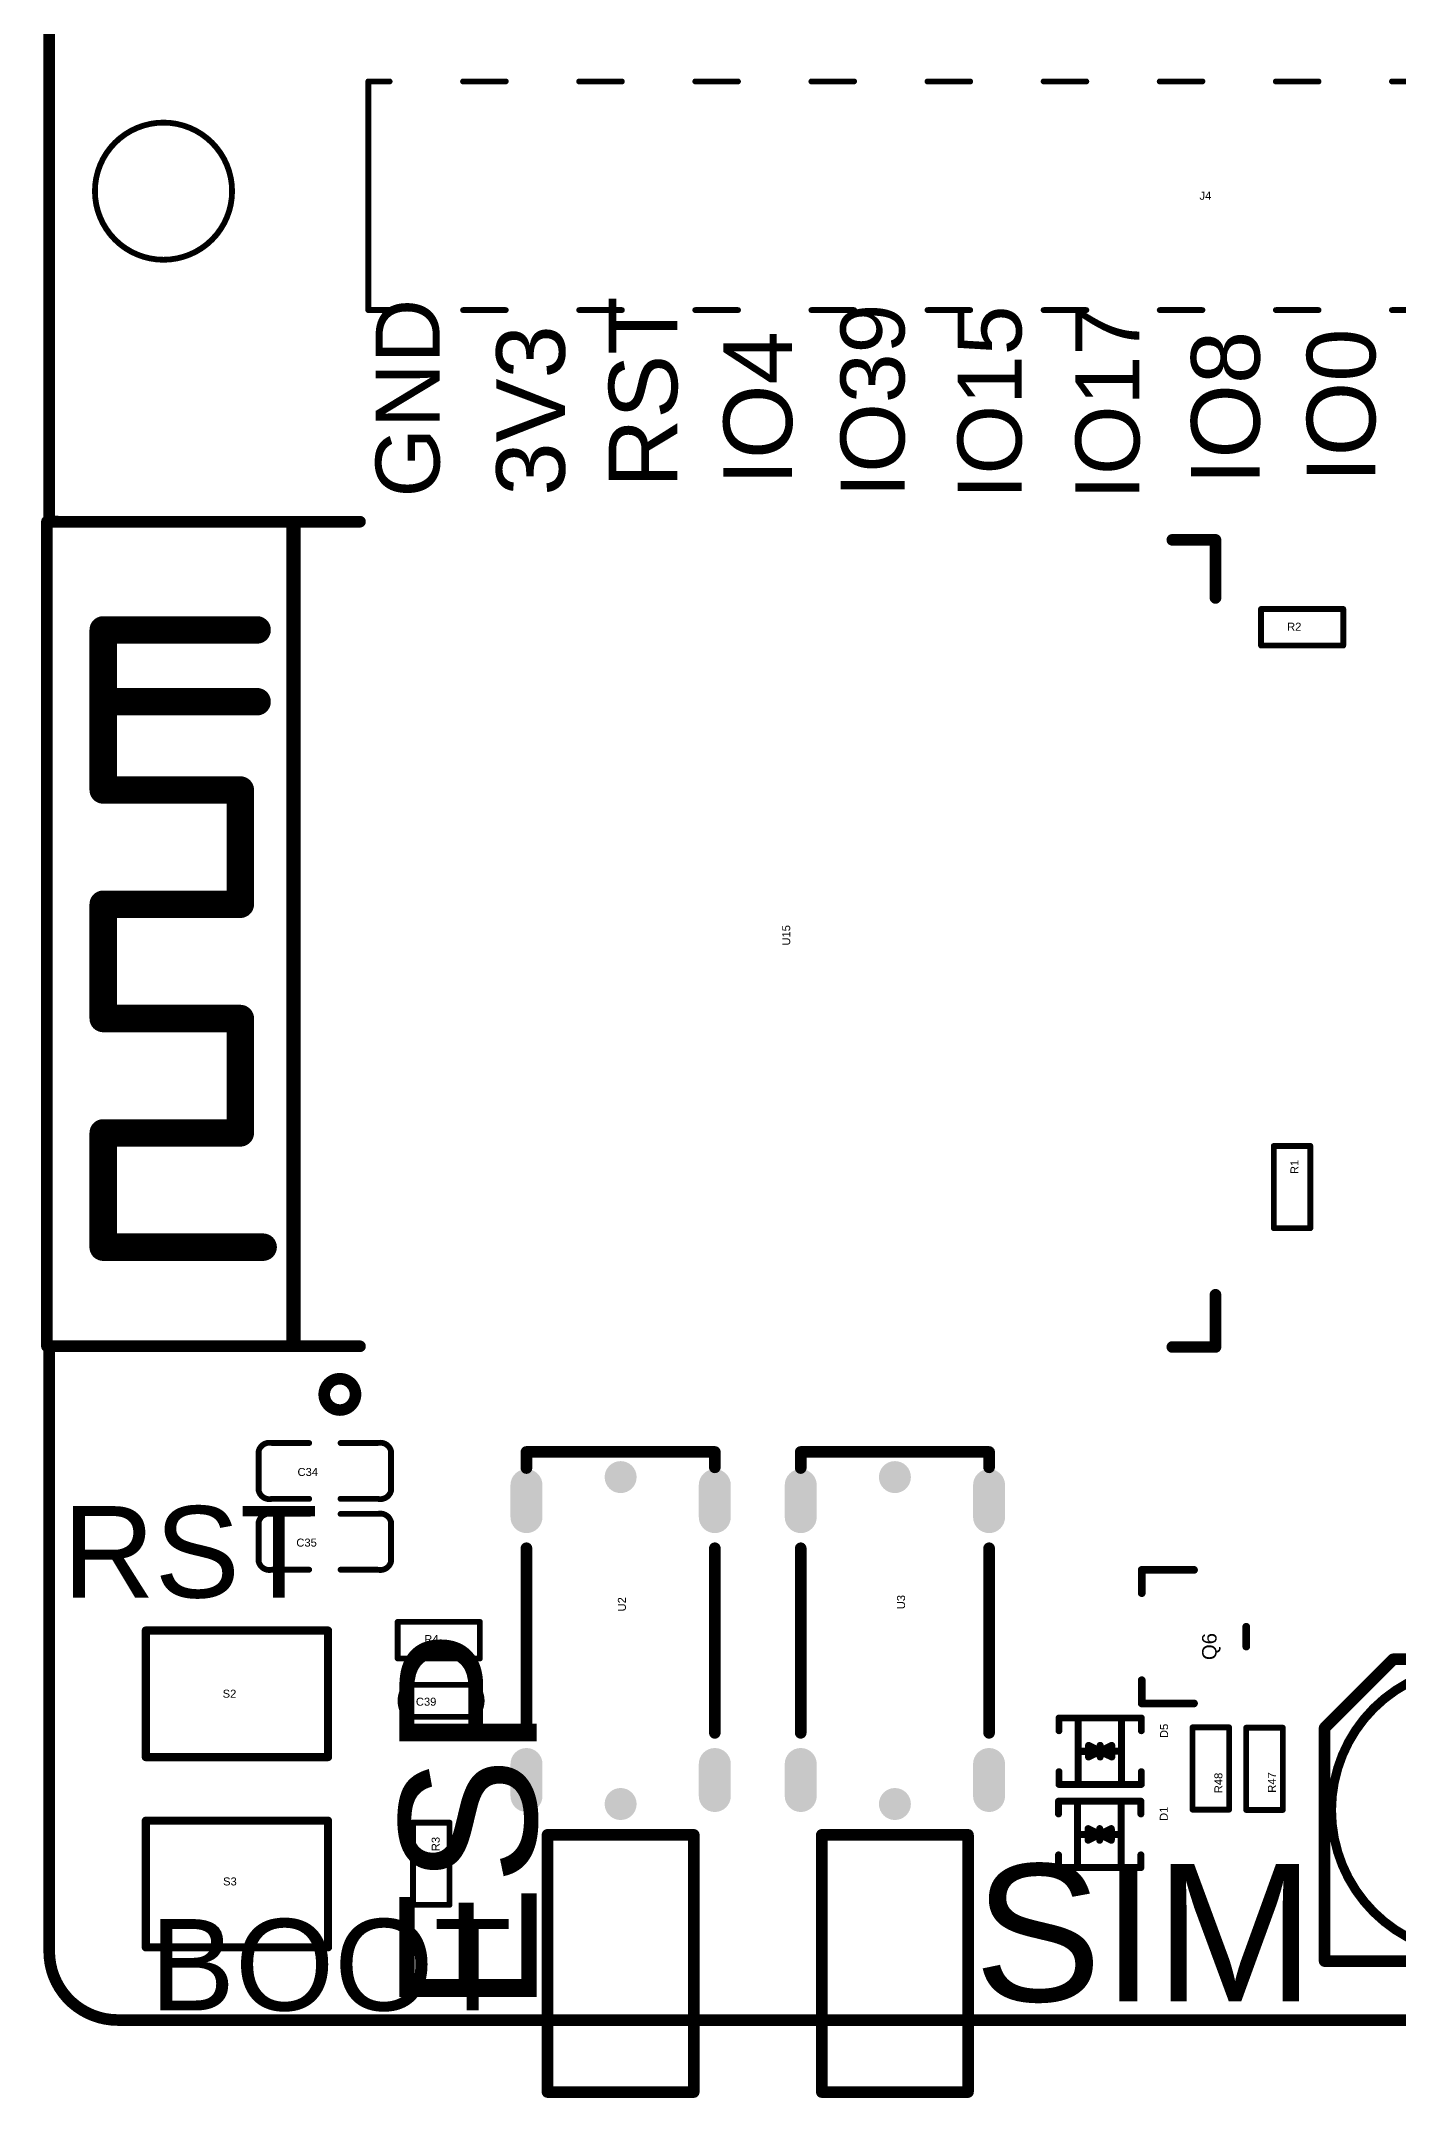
# Model space of a CAD drawing. Header units: millimetres. Extents: x -1.5 to 56.6, y -1.7 to 80.1.
# Drawn here: x -0.18 to 29.52, y -1.7 to 43.28 of the extents above; entities that cross this region are included whole.
import ezdxf

# ---------------------------------------------------------------- set-up
doc = ezdxf.new("R2010")
doc.units = ezdxf.units.MM
for name, color, linetype in [('KeepOutLayer', 6, 'Continuous'), ('MultiLayer', 9, 'Continuous'), ('PadHoleLayer', 156, 'Continuous'), ('TopOverlay', 2, 'Continuous')]:
    doc.layers.add(name, color=color, linetype=linetype)
doc.styles.add('Arial', font='arial.ttf', dxfattribs={"height": 0.2})

# ---------------------------------------------------------------- blocks, each defined once
blk = doc.blocks.new('TYPEC_305_ACP16H458_6')
at = {"layer": 'MultiLayer'}
h = blk.add_hatch(color=9, dxfattribs=at)
edge = h.paths.add_edge_path()
edge.add_arc((-2.06, 2.7), 0.35, 180, 360)
edge.add_line((-1.71, 2.7), (-1.71, 3.4))
edge.add_arc((-2.06, 3.4), 0.35, 0, 180)
edge.add_line((-2.41, 3.4), (-2.41, 2.7))
h = blk.add_hatch(color=9, dxfattribs=at)
edge = h.paths.add_edge_path()
edge.add_arc((2.06, 2.7), 0.35, 180, 360)
edge.add_line((2.41, 2.7), (2.41, 3.4))
edge.add_arc((2.06, 3.4), 0.35, 0, 180)
edge.add_line((1.71, 3.4), (1.71, 2.7))
h = blk.add_hatch(color=9, dxfattribs=at)
edge = h.paths.add_edge_path()
edge.add_arc((-2.06, -3.4), 0.35, 180, 360)
edge.add_line((-1.71, -3.4), (-1.71, -2.7))
edge.add_arc((-2.06, -2.7), 0.35, 0, 180)
edge.add_line((-2.41, -2.7), (-2.41, -3.4))
h = blk.add_hatch(color=9, dxfattribs=at)
edge = h.paths.add_edge_path()
edge.add_arc((2.06, -3.4), 0.35, 180, 360)
edge.add_line((2.41, -3.4), (2.41, -2.7))
edge.add_arc((2.06, -2.7), 0.35, 0, 180)
edge.add_line((1.71, -2.7), (1.71, -3.4))
at = {"layer": 'PadHoleLayer'}
h = blk.add_hatch(color=156, dxfattribs=at)
edge = h.paths.add_edge_path()
edge.add_arc((-2.06, 2.7), 0.25, 180, 360)
edge.add_line((-1.81, 2.7), (-1.81, 3.4))
edge.add_arc((-2.06, 3.4), 0.25, 0, 180)
edge.add_line((-2.31, 3.4), (-2.31, 2.7))
h = blk.add_hatch(color=156, dxfattribs=at)
edge = h.paths.add_edge_path()
edge.add_arc((0, 3.575), 0.35, 0, 360)
h = blk.add_hatch(color=156, dxfattribs=at)
edge = h.paths.add_edge_path()
edge.add_arc((2.06, 2.7), 0.25, 180, 360)
edge.add_line((2.31, 2.7), (2.31, 3.4))
edge.add_arc((2.06, 3.4), 0.25, 0, 180)
edge.add_line((1.81, 3.4), (1.81, 2.7))
h = blk.add_hatch(color=156, dxfattribs=at)
edge = h.paths.add_edge_path()
edge.add_arc((-2.06, -3.4), 0.25, 180, 360)
edge.add_line((-1.81, -3.4), (-1.81, -2.7))
edge.add_arc((-2.06, -2.7), 0.25, 0, 180)
edge.add_line((-2.31, -2.7), (-2.31, -3.4))
h = blk.add_hatch(color=156, dxfattribs=at)
edge = h.paths.add_edge_path()
edge.add_arc((2.06, -3.4), 0.25, 180, 360)
edge.add_line((2.31, -3.4), (2.31, -2.7))
edge.add_arc((2.06, -2.7), 0.25, 0, 180)
edge.add_line((1.81, -2.7), (1.81, -3.4))
h = blk.add_hatch(color=156, dxfattribs=at)
edge = h.paths.add_edge_path()
edge.add_arc((0, -3.575), 0.35, 0, 360)
at = {"layer": 'TopOverlay', "const_width": 0.254}
for points in [[(-2.06, 4.125), (2.06, 4.125)], [(-2.06, 3.773), (-2.06, 4.125)], [(2.06, 3.788), (2.06, 4.125)], [(-2.06, -2.019), (-2.06, 2.019)], [(2.06, -2.019), (2.06, 2.019)], [(-1.6, -9.875), (-1.6, -4.25)], [(-1.59, -4.25), (1.6, -4.25)], [(1.6, -9.875), (1.6, -4.25)], [(-1.6, -9.875), (1.6, -9.875)]]:
    blk.add_lwpolyline(points, dxfattribs=at)
at = {"layer": 'TopOverlay', "const_width": 0.127}
for points in [[(-2.124, 4.125, 1), (-1.997, 4.125, 1)], [(-2.124, 4.125, 1), (-1.997, 4.125, 1)], [(1.997, 4.125, 1), (2.124, 4.125, 1)], [(1.997, 4.125, 1), (2.124, 4.125, 1)], [(-2.124, 3.773, 1), (-1.997, 3.773, 1)], [(1.997, 3.788, 1), (2.124, 3.788, 1)], [(-2.124, 2.019, 1), (-1.997, 2.019, 1)], [(1.997, 2.019, 1), (2.124, 2.019, 1)], [(-2.124, -2.019, 1), (-1.997, -2.019, 1)], [(1.997, -2.019, 1), (2.124, -2.019, 1)], [(-1.663, -4.25, 1), (-1.536, -4.25, 1)], [(-1.653, -4.25, 1), (-1.526, -4.25, 1)], [(1.536, -4.25, 1), (1.663, -4.25, 1)], [(1.536, -4.25, 1), (1.663, -4.25, 1)], [(-1.663, -9.875, 1), (-1.536, -9.875, 1)], [(-1.663, -9.875, 1), (-1.536, -9.875, 1)], [(1.536, -9.875, 1), (1.663, -9.875, 1)], [(1.536, -9.875, 1), (1.663, -9.875, 1)]]:
    blk.add_lwpolyline(points, format="xyb", close=True, dxfattribs=at)
blk = doc.blocks.new('TYPEC_305_ACP16H458_7')
at = {"layer": 'MultiLayer'}
h = blk.add_hatch(color=9, dxfattribs=at)
edge = h.paths.add_edge_path()
edge.add_arc((-2.06, 2.7), 0.35, 180, 360)
edge.add_line((-1.71, 2.7), (-1.71, 3.4))
edge.add_arc((-2.06, 3.4), 0.35, 0, 180)
edge.add_line((-2.41, 3.4), (-2.41, 2.7))
h = blk.add_hatch(color=9, dxfattribs=at)
edge = h.paths.add_edge_path()
edge.add_arc((2.06, 2.7), 0.35, 180, 360)
edge.add_line((2.41, 2.7), (2.41, 3.4))
edge.add_arc((2.06, 3.4), 0.35, 0, 180)
edge.add_line((1.71, 3.4), (1.71, 2.7))
h = blk.add_hatch(color=9, dxfattribs=at)
edge = h.paths.add_edge_path()
edge.add_arc((-2.06, -3.4), 0.35, 180, 360)
edge.add_line((-1.71, -3.4), (-1.71, -2.7))
edge.add_arc((-2.06, -2.7), 0.35, 0, 180)
edge.add_line((-2.41, -2.7), (-2.41, -3.4))
h = blk.add_hatch(color=9, dxfattribs=at)
edge = h.paths.add_edge_path()
edge.add_arc((2.06, -3.4), 0.35, 180, 360)
edge.add_line((2.41, -3.4), (2.41, -2.7))
edge.add_arc((2.06, -2.7), 0.35, 0, 180)
edge.add_line((1.71, -2.7), (1.71, -3.4))
at = {"layer": 'PadHoleLayer'}
h = blk.add_hatch(color=156, dxfattribs=at)
edge = h.paths.add_edge_path()
edge.add_arc((-2.06, 2.7), 0.25, 180, 360)
edge.add_line((-1.81, 2.7), (-1.81, 3.4))
edge.add_arc((-2.06, 3.4), 0.25, 0, 180)
edge.add_line((-2.31, 3.4), (-2.31, 2.7))
h = blk.add_hatch(color=156, dxfattribs=at)
edge = h.paths.add_edge_path()
edge.add_arc((0, 3.575), 0.35, 0, 360)
h = blk.add_hatch(color=156, dxfattribs=at)
edge = h.paths.add_edge_path()
edge.add_arc((2.06, 2.7), 0.25, 180, 360)
edge.add_line((2.31, 2.7), (2.31, 3.4))
edge.add_arc((2.06, 3.4), 0.25, 0, 180)
edge.add_line((1.81, 3.4), (1.81, 2.7))
h = blk.add_hatch(color=156, dxfattribs=at)
edge = h.paths.add_edge_path()
edge.add_arc((-2.06, -3.4), 0.25, 180, 360)
edge.add_line((-1.81, -3.4), (-1.81, -2.7))
edge.add_arc((-2.06, -2.7), 0.25, 0, 180)
edge.add_line((-2.31, -2.7), (-2.31, -3.4))
h = blk.add_hatch(color=156, dxfattribs=at)
edge = h.paths.add_edge_path()
edge.add_arc((2.06, -3.4), 0.25, 180, 360)
edge.add_line((2.31, -3.4), (2.31, -2.7))
edge.add_arc((2.06, -2.7), 0.25, 0, 180)
edge.add_line((1.81, -2.7), (1.81, -3.4))
h = blk.add_hatch(color=156, dxfattribs=at)
edge = h.paths.add_edge_path()
edge.add_arc((0, -3.575), 0.35, 0, 360)
at = {"layer": 'TopOverlay', "const_width": 0.254}
for points in [[(-2.06, 4.125), (2.06, 4.125)], [(-2.06, 3.773), (-2.06, 4.125)], [(2.06, 3.788), (2.06, 4.125)], [(-2.06, -2.019), (-2.06, 2.019)], [(2.06, -2.019), (2.06, 2.019)], [(-1.6, -9.875), (-1.6, -4.25)], [(-1.59, -4.25), (1.6, -4.25)], [(1.6, -9.875), (1.6, -4.25)], [(-1.6, -9.875), (1.6, -9.875)]]:
    blk.add_lwpolyline(points, dxfattribs=at)
at = {"layer": 'TopOverlay', "const_width": 0.127}
for points in [[(-2.124, 4.125, 1), (-1.997, 4.125, 1)], [(-2.124, 4.125, 1), (-1.997, 4.125, 1)], [(1.997, 4.125, 1), (2.124, 4.125, 1)], [(1.997, 4.125, 1), (2.124, 4.125, 1)], [(-2.124, 3.773, 1), (-1.997, 3.773, 1)], [(1.997, 3.788, 1), (2.124, 3.788, 1)], [(-2.124, 2.019, 1), (-1.997, 2.019, 1)], [(1.997, 2.019, 1), (2.124, 2.019, 1)], [(-2.124, -2.019, 1), (-1.997, -2.019, 1)], [(1.997, -2.019, 1), (2.124, -2.019, 1)], [(-1.663, -4.25, 1), (-1.536, -4.25, 1)], [(-1.653, -4.25, 1), (-1.526, -4.25, 1)], [(1.536, -4.25, 1), (1.663, -4.25, 1)], [(1.536, -4.25, 1), (1.663, -4.25, 1)], [(-1.663, -9.875, 1), (-1.536, -9.875, 1)], [(-1.663, -9.875, 1), (-1.536, -9.875, 1)], [(1.536, -9.875, 1), (1.663, -9.875, 1)], [(1.536, -9.875, 1), (1.663, -9.875, 1)]]:
    blk.add_lwpolyline(points, format="xyb", close=True, dxfattribs=at)
blk = doc.blocks.new('WIFIM_SMD_ESP32_S32MB_8')
at = {"layer": 'TopOverlay'}
for points, const_width in [([(-8.763, 16.42), (-8.763, 15.954)], 0.254), ([(-8.763, 16.42), (9.274, 16.42)], 0.254), ([(9.274, 16.42), (9.271, 15.954)], 0.254), ([(-8.763, 15.954), (-8.763, 9.571)], 0.254), ([(9.271, 15.954), (9.271, 9.571)], 0.254), ([(-6.596, 15.19), (-6.596, 11.69)], 0.6), ([(-6.596, 15.19), (-4.097, 15.189)], 0.6), ([(-4.097, 15.189), (-4.097, 12.189)], 0.6), ([(-1.595, 15.189), (-1.595, 12.189)], 0.6), ([(-1.595, 15.189), (0.904, 15.189)], 0.6), ([(0.904, 15.189), (0.904, 12.189)], 0.6), ([(3.403, 15.189), (3.403, 12.189)], 0.6), ([(3.403, 15.189), (6.904, 15.189)], 0.6), ([(5.334, 15.189), (5.334, 11.822)], 0.6), ([(6.904, 15.189), (6.904, 11.822)], 0.6), ([(-4.097, 12.189), (-1.595, 12.189)], 0.6), ([(0.904, 12.189), (3.403, 12.189)], 0.6), ([(-8.763, 11.054), (9.271, 11.054)], 0.254), ([(-8.78, -8.198), (-8.78, -9.143)], 0.254), ([(8.873, -8.198), (8.873, -9.143)], 0.254), ([(-8.78, -9.143), (-7.637, -9.143)], 0.254), ([(7.603, -9.143), (8.873, -9.143)], 0.254)]:
    blk.add_lwpolyline(points, dxfattribs=dict(at, const_width=const_width))
for points, const_width in [([(-8.827, 16.42, 1), (-8.7, 16.42, 1)], 0.127), ([(-8.827, 16.42, 1), (-8.7, 16.42, 1)], 0.127), ([(9.21, 16.42, 1), (9.337, 16.42, 1)], 0.127), ([(9.21, 16.42, 1), (9.337, 16.42, 1)], 0.127), ([(-8.827, 15.954, 1), (-8.7, 15.954, 1)], 0.127), ([(-8.827, 15.954, 1), (-8.7, 15.954, 1)], 0.127), ([(9.207, 15.954, 1), (9.334, 15.954, 1)], 0.127), ([(9.207, 15.954, 1), (9.334, 15.954, 1)], 0.127), ([(-6.746, 15.19, 1), (-6.446, 15.19, 1)], 0.3), ([(-6.746, 15.19, 1), (-6.446, 15.19, 1)], 0.3), ([(-4.247, 15.189, 1), (-3.947, 15.189, 1)], 0.3), ([(-4.247, 15.189, 1), (-3.947, 15.189, 1)], 0.3), ([(-1.745, 15.189, 1), (-1.445, 15.189, 1)], 0.3), ([(-1.745, 15.189, 1), (-1.445, 15.189, 1)], 0.3), ([(0.754, 15.189, 1), (1.054, 15.189, 1)], 0.3), ([(0.754, 15.189, 1), (1.054, 15.189, 1)], 0.3), ([(3.253, 15.189, 1), (3.553, 15.189, 1)], 0.3), ([(3.253, 15.189, 1), (3.553, 15.189, 1)], 0.3), ([(5.184, 15.189, 1), (5.484, 15.189, 1)], 0.3), ([(6.754, 15.189, 1), (7.054, 15.189, 1)], 0.3), ([(6.754, 15.189, 1), (7.054, 15.189, 1)], 0.3), ([(-4.247, 12.189, 1), (-3.947, 12.189, 1)], 0.3), ([(-4.247, 12.189, 1), (-3.947, 12.189, 1)], 0.3), ([(-1.745, 12.189, 1), (-1.445, 12.189, 1)], 0.3), ([(-1.745, 12.189, 1), (-1.445, 12.189, 1)], 0.3), ([(0.754, 12.189, 1), (1.054, 12.189, 1)], 0.3), ([(0.754, 12.189, 1), (1.054, 12.189, 1)], 0.3), ([(3.253, 12.189, 1), (3.553, 12.189, 1)], 0.3), ([(3.253, 12.189, 1), (3.553, 12.189, 1)], 0.3), ([(-6.746, 11.69, 1), (-6.446, 11.69, 1)], 0.3), ([(5.184, 11.822, 1), (5.484, 11.822, 1)], 0.3), ([(6.754, 11.822, 1), (7.054, 11.822, 1)], 0.3), ([(-8.826, 11.054, 1), (-8.7, 11.054, 1)], 0.127), ([(9.207, 11.054, 1), (9.334, 11.054, 1)], 0.127), ([(-9.474, 10.012, 1), (-10.158, 10.012, 1)], 0.254), ([(-10.222, 10.012, 1), (-10.095, 10.012, 1)], 0.127), ([(-9.537, 10.012, 1), (-9.41, 10.012, 1)], 0.127), ([(-8.827, 9.571, 1), (-8.7, 9.571, 1)], 0.127), ([(9.207, 9.571, 1), (9.334, 9.571, 1)], 0.127), ([(-8.843, -8.198, 1), (-8.716, -8.198, 1)], 0.127), ([(8.81, -8.198, 1), (8.937, -8.198, 1)], 0.127), ([(-8.843, -9.143, 1), (-8.716, -9.143, 1)], 0.127), ([(-8.843, -9.143, 1), (-8.716, -9.143, 1)], 0.127), ([(-7.7, -9.143, 1), (-7.573, -9.143, 1)], 0.127), ([(7.54, -9.143, 1), (7.667, -9.143, 1)], 0.127), ([(8.81, -9.143, 1), (8.937, -9.143, 1)], 0.127), ([(8.81, -9.143, 1), (8.937, -9.143, 1)], 0.127)]:
    blk.add_lwpolyline(points, format="xyb", close=True, dxfattribs=dict(at, const_width=const_width))
blk = doc.blocks.new('KEY_4PIN_23')
at = {"layer": 'TopOverlay', "const_width": 0.1778}
for points in [[(3.9878, 0.2794), (0, 0.2794)], [(0, 0.2794), (0, -2.4892)], [(3.9878, 0.2794), (3.9878, -2.4892)], [(3.9878, -2.4892), (0, -2.4892)]]:
    blk.add_lwpolyline(points, dxfattribs=at)
at = {"layer": 'TopOverlay', "const_width": 0.0889}
for points in [[(-0.04445, 0.2794, 1), (0.04445, 0.2794, 1)], [(-0.04445, 0.2794, 1), (0.04445, 0.2794, 1)], [(3.94335, 0.2794, 1), (4.03225, 0.2794, 1)], [(3.94335, 0.2794, 1), (4.03225, 0.2794, 1)], [(-0.04445, -2.4892, 1), (0.04445, -2.4892, 1)], [(-0.04445, -2.4892, 1), (0.04445, -2.4892, 1)], [(3.94335, -2.4892, 1), (4.03225, -2.4892, 1)], [(3.94335, -2.4892, 1), (4.03225, -2.4892, 1)]]:
    blk.add_lwpolyline(points, format="xyb", close=True, dxfattribs=at)
blk = doc.blocks.new('KEY_4PIN_24')
at = {"layer": 'TopOverlay', "const_width": 0.1778}
for points in [[(3.9878, 0.2794), (0, 0.2794)], [(0, 0.2794), (0, -2.4892)], [(3.9878, 0.2794), (3.9878, -2.4892)], [(3.9878, -2.4892), (0, -2.4892)]]:
    blk.add_lwpolyline(points, dxfattribs=at)
at = {"layer": 'TopOverlay', "const_width": 0.0889}
for points in [[(-0.04445, 0.2794, 1), (0.04445, 0.2794, 1)], [(-0.04445, 0.2794, 1), (0.04445, 0.2794, 1)], [(3.94335, 0.2794, 1), (4.03225, 0.2794, 1)], [(3.94335, 0.2794, 1), (4.03225, 0.2794, 1)], [(-0.04445, -2.4892, 1), (0.04445, -2.4892, 1)], [(-0.04445, -2.4892, 1), (0.04445, -2.4892, 1)], [(3.94335, -2.4892, 1), (4.03225, -2.4892, 1)], [(3.94335, -2.4892, 1), (4.03225, -2.4892, 1)]]:
    blk.add_lwpolyline(points, format="xyb", close=True, dxfattribs=at)
blk = doc.blocks.new('R0402_31')
at = {"layer": 'TopOverlay', "const_width": 0.127}
for points in [[(-0.898, -0.392), (-0.898, 0.408)], [(0.902, 0.408), (-0.898, 0.408)], [(0.902, -0.392), (0.902, 0.408)], [(0.902, -0.392), (-0.898, -0.392)]]:
    blk.add_lwpolyline(points, dxfattribs=at)
at = {"layer": 'TopOverlay', "const_width": 0.0635}
for points in [[(-0.93, 0.408, 1), (-0.867, 0.408, 1)], [(-0.93, 0.408, 1), (-0.867, 0.408, 1)], [(0.87, 0.408, 1), (0.933, 0.408, 1)], [(0.87, 0.408, 1), (0.933, 0.408, 1)], [(-0.93, -0.392, 1), (-0.867, -0.392, 1)], [(-0.93, -0.392, 1), (-0.867, -0.392, 1)], [(0.87, -0.392, 1), (0.933, -0.392, 1)], [(0.87, -0.392, 1), (0.933, -0.392, 1)]]:
    blk.add_lwpolyline(points, format="xyb", close=True, dxfattribs=at)
blk = doc.blocks.new('R0402_32')
at = {"layer": 'TopOverlay', "const_width": 0.127}
for points in [[(-0.898, 0.408), (-0.898, -0.392)], [(-0.898, 0.408), (0.902, 0.408)], [(0.902, 0.408), (0.902, -0.392)], [(-0.898, -0.392), (0.902, -0.392)]]:
    blk.add_lwpolyline(points, dxfattribs=at)
at = {"layer": 'TopOverlay', "const_width": 0.0635}
for points in [[(-0.93, 0.408, 1), (-0.867, 0.408, 1)], [(-0.93, 0.408, 1), (-0.867, 0.408, 1)], [(0.87, 0.408, 1), (0.933, 0.408, 1)], [(0.87, 0.408, 1), (0.933, 0.408, 1)], [(-0.93, -0.392, 1), (-0.867, -0.392, 1)], [(-0.93, -0.392, 1), (-0.867, -0.392, 1)], [(0.87, -0.392, 1), (0.933, -0.392, 1)], [(0.87, -0.392, 1), (0.933, -0.392, 1)]]:
    blk.add_lwpolyline(points, format="xyb", close=True, dxfattribs=at)
blk = doc.blocks.new('R0402_40')
at = {"layer": 'TopOverlay', "const_width": 0.127}
for points in [[(-0.898, -0.392), (-0.898, 0.408)], [(-0.898, 0.408), (0.902, 0.408)], [(0.902, -0.392), (0.902, 0.408)], [(-0.898, -0.392), (0.902, -0.392)]]:
    blk.add_lwpolyline(points, dxfattribs=at)
at = {"layer": 'TopOverlay', "const_width": 0.0635}
for points in [[(-0.93, 0.408, 1), (-0.867, 0.408, 1)], [(-0.93, 0.408, 1), (-0.867, 0.408, 1)], [(0.87, 0.408, 1), (0.933, 0.408, 1)], [(0.87, 0.408, 1), (0.933, 0.408, 1)], [(-0.93, -0.392, 1), (-0.867, -0.392, 1)], [(-0.93, -0.392, 1), (-0.867, -0.392, 1)], [(0.87, -0.392, 1), (0.933, -0.392, 1)], [(0.87, -0.392, 1), (0.933, -0.392, 1)]]:
    blk.add_lwpolyline(points, format="xyb", close=True, dxfattribs=at)
blk = doc.blocks.new('R0402_51')
at = {"layer": 'TopOverlay', "const_width": 0.127}
for points in [[(-0.898, -0.392), (-0.898, 0.408)], [(0.902, 0.408), (-0.898, 0.408)], [(0.902, -0.392), (0.902, 0.408)], [(0.902, -0.392), (-0.898, -0.392)]]:
    blk.add_lwpolyline(points, dxfattribs=at)
at = {"layer": 'TopOverlay', "const_width": 0.0635}
for points in [[(-0.93, 0.408, 1), (-0.867, 0.408, 1)], [(-0.93, 0.408, 1), (-0.867, 0.408, 1)], [(0.87, 0.408, 1), (0.933, 0.408, 1)], [(0.87, 0.408, 1), (0.933, 0.408, 1)], [(-0.93, -0.392, 1), (-0.867, -0.392, 1)], [(-0.93, -0.392, 1), (-0.867, -0.392, 1)], [(0.87, -0.392, 1), (0.933, -0.392, 1)], [(0.87, -0.392, 1), (0.933, -0.392, 1)]]:
    blk.add_lwpolyline(points, format="xyb", close=True, dxfattribs=at)
blk = doc.blocks.new('R0402_62')
at = {"layer": 'TopOverlay', "const_width": 0.127}
for points in [[(-0.898, 0.408), (-0.898, -0.392)], [(0.902, 0.408), (-0.898, 0.408)], [(0.902, 0.408), (0.902, -0.392)], [(0.902, -0.392), (-0.898, -0.392)]]:
    blk.add_lwpolyline(points, dxfattribs=at)
at = {"layer": 'TopOverlay', "const_width": 0.0635}
for points in [[(-0.93, 0.408, 1), (-0.867, 0.408, 1)], [(-0.93, 0.408, 1), (-0.867, 0.408, 1)], [(0.87, 0.408, 1), (0.933, 0.408, 1)], [(0.87, 0.408, 1), (0.933, 0.408, 1)], [(-0.93, -0.392, 1), (-0.867, -0.392, 1)], [(-0.93, -0.392, 1), (-0.867, -0.392, 1)], [(0.87, -0.392, 1), (0.933, -0.392, 1)], [(0.87, -0.392, 1), (0.933, -0.392, 1)]]:
    blk.add_lwpolyline(points, format="xyb", close=True, dxfattribs=at)
blk = doc.blocks.new('R0402_73')
at = {"layer": 'TopOverlay', "const_width": 0.127}
for points in [[(-0.898, -0.392), (-0.898, 0.408)], [(0.902, 0.408), (-0.898, 0.408)], [(0.902, -0.392), (0.902, 0.408)], [(0.902, -0.392), (-0.898, -0.392)]]:
    blk.add_lwpolyline(points, dxfattribs=at)
at = {"layer": 'TopOverlay', "const_width": 0.0635}
for points in [[(-0.93, 0.408, 1), (-0.867, 0.408, 1)], [(-0.93, 0.408, 1), (-0.867, 0.408, 1)], [(0.87, 0.408, 1), (0.933, 0.408, 1)], [(0.87, 0.408, 1), (0.933, 0.408, 1)], [(-0.93, -0.392, 1), (-0.867, -0.392, 1)], [(-0.93, -0.392, 1), (-0.867, -0.392, 1)], [(0.87, -0.392, 1), (0.933, -0.392, 1)], [(0.87, -0.392, 1), (0.933, -0.392, 1)]]:
    blk.add_lwpolyline(points, format="xyb", close=True, dxfattribs=at)
blk = doc.blocks.new('SOT_23___GDS_74')
at = {"layer": 'TopOverlay', "const_width": 0.17}
for points in [[(-1.458, 1.143), (-0.95, 1.143)], [(-1.458, 1.143), (-1.458, 0)], [(0.955, 1.143), (1.463, 1.143)], [(1.463, 1.143), (1.463, 0)], [(-0.213, -1.143), (0.218, -1.143)]]:
    blk.add_lwpolyline(points, dxfattribs=at)
at = {"layer": 'TopOverlay', "const_width": 0.085}
for points in [[(-1.501, 1.143, 1), (-1.416, 1.143, 1)], [(-1.501, 1.143, 1), (-1.416, 1.143, 1)], [(-0.993, 1.143, 1), (-0.908, 1.143, 1)], [(0.912, 1.143, 1), (0.997, 1.143, 1)], [(1.42, 1.143, 1), (1.505, 1.143, 1)], [(1.42, 1.143, 1), (1.505, 1.143, 1)], [(-1.501, 0, 1), (-1.416, 0, 1)], [(1.42, 0, 1), (1.505, 0, 1)], [(-0.256, -1.143, 1), (-0.171, -1.143, 1)], [(0.176, -1.143, 1), (0.261, -1.143, 1)]]:
    blk.add_lwpolyline(points, format="xyb", close=True, dxfattribs=at)
blk = doc.blocks.new('HDR_SMD_30P_P2_54_V_M_R2_C15_S7_4_88')
at = {"layer": 'TopOverlay', "const_width": 0.127}
for points in [[(-18.583, 2.5), (-19.05, 2.5)], [(-19.05, 2.5), (-19.05, -2.5)], [(-16.043, 2.5), (-16.977, 2.5)], [(-13.503, 2.5), (-14.437, 2.5)], [(-10.963, 2.5), (-11.897, 2.5)], [(-8.423, 2.5), (-9.357, 2.5)], [(-5.883, 2.5), (-6.817, 2.5)], [(-3.343, 2.5), (-4.277, 2.5)], [(-0.803, 2.5), (-1.737, 2.5)], [(1.737, 2.5), (0.803, 2.5)], [(4.277, 2.5), (3.343, 2.5)], [(6.817, 2.5), (5.883, 2.5)], [(9.357, 2.5), (8.423, 2.5)], [(11.897, 2.5), (10.963, 2.5)], [(14.437, 2.5), (13.503, 2.5)], [(16.977, 2.5), (16.043, 2.5)], [(19.05, 2.5), (18.583, 2.5)], [(19.05, 2.5), (19.05, -2.5)], [(-18.583, -2.5), (-19.05, -2.5)], [(-16.043, -2.5), (-16.977, -2.5)], [(-13.503, -2.5), (-14.437, -2.5)], [(-10.963, -2.5), (-11.897, -2.5)], [(-8.423, -2.5), (-9.357, -2.5)], [(-5.883, -2.5), (-6.817, -2.5)], [(-3.343, -2.5), (-4.277, -2.5)], [(-0.803, -2.5), (-1.737, -2.5)], [(1.737, -2.5), (0.803, -2.5)], [(4.277, -2.5), (3.343, -2.5)], [(6.817, -2.5), (5.883, -2.5)], [(9.357, -2.5), (8.423, -2.5)], [(11.897, -2.5), (10.963, -2.5)], [(14.437, -2.5), (13.503, -2.5)], [(16.977, -2.5), (16.043, -2.5)], [(19.05, -2.5), (18.583, -2.5)]]:
    blk.add_lwpolyline(points, dxfattribs=at)
at = {"layer": 'TopOverlay', "const_width": 0.0635}
for points in [[(-19.082, 2.5, 1), (-19.018, 2.5, 1)], [(-19.082, 2.5, 1), (-19.018, 2.5, 1)], [(-18.614, 2.5, 1), (-18.551, 2.5, 1)], [(-17.009, 2.5, 1), (-16.946, 2.5, 1)], [(-16.074, 2.5, 1), (-16.011, 2.5, 1)], [(-14.469, 2.5, 1), (-14.406, 2.5, 1)], [(-13.534, 2.5, 1), (-13.471, 2.5, 1)], [(-11.929, 2.5, 1), (-11.866, 2.5, 1)], [(-10.994, 2.5, 1), (-10.931, 2.5, 1)], [(-9.389, 2.5, 1), (-9.326, 2.5, 1)], [(-8.454, 2.5, 1), (-8.391, 2.5, 1)], [(-6.849, 2.5, 1), (-6.786, 2.5, 1)], [(-5.914, 2.5, 1), (-5.851, 2.5, 1)], [(-4.309, 2.5, 1), (-4.246, 2.5, 1)], [(-3.374, 2.5, 1), (-3.311, 2.5, 1)], [(-1.769, 2.5, 1), (-1.706, 2.5, 1)], [(-0.834, 2.5, 1), (-0.771, 2.5, 1)], [(0.771, 2.5, 1), (0.834, 2.5, 1)], [(1.706, 2.5, 1), (1.769, 2.5, 1)], [(3.311, 2.5, 1), (3.374, 2.5, 1)], [(4.246, 2.5, 1), (4.309, 2.5, 1)], [(5.851, 2.5, 1), (5.914, 2.5, 1)], [(6.786, 2.5, 1), (6.849, 2.5, 1)], [(8.391, 2.5, 1), (8.454, 2.5, 1)], [(9.326, 2.5, 1), (9.389, 2.5, 1)], [(10.931, 2.5, 1), (10.994, 2.5, 1)], [(11.866, 2.5, 1), (11.929, 2.5, 1)], [(13.471, 2.5, 1), (13.534, 2.5, 1)], [(14.406, 2.5, 1), (14.469, 2.5, 1)], [(16.011, 2.5, 1), (16.074, 2.5, 1)], [(16.946, 2.5, 1), (17.009, 2.5, 1)], [(18.551, 2.5, 1), (18.614, 2.5, 1)], [(19.018, 2.5, 1), (19.082, 2.5, 1)], [(19.018, 2.5, 1), (19.082, 2.5, 1)], [(-19.082, -2.5, 1), (-19.018, -2.5, 1)], [(-19.082, -2.5, 1), (-19.018, -2.5, 1)], [(-18.614, -2.5, 1), (-18.551, -2.5, 1)], [(-17.009, -2.5, 1), (-16.946, -2.5, 1)], [(-16.074, -2.5, 1), (-16.011, -2.5, 1)], [(-14.469, -2.5, 1), (-14.406, -2.5, 1)], [(-13.534, -2.5, 1), (-13.471, -2.5, 1)], [(-11.929, -2.5, 1), (-11.866, -2.5, 1)], [(-10.994, -2.5, 1), (-10.931, -2.5, 1)], [(-9.389, -2.5, 1), (-9.326, -2.5, 1)], [(-8.454, -2.5, 1), (-8.391, -2.5, 1)], [(-6.849, -2.5, 1), (-6.786, -2.5, 1)], [(-5.914, -2.5, 1), (-5.851, -2.5, 1)], [(-4.309, -2.5, 1), (-4.246, -2.5, 1)], [(-3.374, -2.5, 1), (-3.311, -2.5, 1)], [(-1.769, -2.5, 1), (-1.706, -2.5, 1)], [(-0.834, -2.5, 1), (-0.771, -2.5, 1)], [(0.771, -2.5, 1), (0.834, -2.5, 1)], [(1.706, -2.5, 1), (1.769, -2.5, 1)], [(3.311, -2.5, 1), (3.374, -2.5, 1)], [(4.246, -2.5, 1), (4.309, -2.5, 1)], [(5.851, -2.5, 1), (5.914, -2.5, 1)], [(6.786, -2.5, 1), (6.849, -2.5, 1)], [(8.391, -2.5, 1), (8.454, -2.5, 1)], [(9.326, -2.5, 1), (9.389, -2.5, 1)], [(10.931, -2.5, 1), (10.994, -2.5, 1)], [(11.866, -2.5, 1), (11.929, -2.5, 1)], [(13.471, -2.5, 1), (13.534, -2.5, 1)], [(14.406, -2.5, 1), (14.469, -2.5, 1)], [(16.011, -2.5, 1), (16.074, -2.5, 1)], [(16.946, -2.5, 1), (17.009, -2.5, 1)], [(18.551, -2.5, 1), (18.614, -2.5, 1)], [(19.018, -2.5, 1), (19.082, -2.5, 1)], [(19.018, -2.5, 1), (19.082, -2.5, 1)]]:
    blk.add_lwpolyline(points, format="xyb", close=True, dxfattribs=at)
blk = doc.blocks.new('SOD_323_L1_8_W1_3_LS2_5_BI_99')
at = {"layer": 'TopOverlay'}
for points, const_width in [([(-0.901, 0.726), (-0.901, 0.448)], 0.152), ([(0.901, 0.726), (-0.901, 0.726)], 0.152), ([(-0.467, 0.726), (-0.467, -0.726)], 0.152), ([(0.483, 0.726), (0.483, -0.726)], 0.152), ([(0.901, 0.726), (0.901, 0.448)], 0.152), ([(0.483, 0.003), (-0.467, 0)], 0.154), ([(-0.254, 0.127), (-0.254, -0.127)], 0.154), ([(-0.002, 0.003), (-0.254, 0.127)], 0.154), ([(-0.003, 0), (-0.254, -0.127)], 0.154), ([(0.003, 0), (-0.127, 0)], 0.154), ([(0.127, 0), (-0.003, 0)], 0.154), ([(0, -0.127), (-0.002, 0.003)], 0.154), ([(0, 0.127), (0, -0.127)], 0.154), ([(0.002, -0.003), (0, 0.127)], 0.154), ([(0.254, -0.127), (0.002, -0.003)], 0.154), ([(0.254, 0.127), (0.003, 0)], 0.154), ([(0.254, 0.127), (0.254, -0.127)], 0.154), ([(-0.901, -0.448), (-0.901, -0.726)], 0.152), ([(0.901, -0.448), (0.901, -0.726)], 0.152), ([(0.901, -0.726), (-0.901, -0.726)], 0.152)]:
    blk.add_lwpolyline(points, dxfattribs=dict(at, const_width=const_width))
for points, const_width in [([(-0.939, 0.726, 1), (-0.863, 0.726, 1)], 0.0762), ([(-0.939, 0.726, 1), (-0.863, 0.726, 1)], 0.0762), ([(-0.939, 0.448, 1), (-0.863, 0.448, 1)], 0.0762), ([(-0.505, 0.726, 1), (-0.429, 0.726, 1)], 0.0762), ([(0.445, 0.726, 1), (0.521, 0.726, 1)], 0.0762), ([(0.863, 0.726, 1), (0.939, 0.726, 1)], 0.0762), ([(0.863, 0.726, 1), (0.939, 0.726, 1)], 0.0762), ([(0.863, 0.448, 1), (0.939, 0.448, 1)], 0.0762), ([(-0.505, 0, 1), (-0.428, 0, 1)], 0.077), ([(-0.292, 0.127, 1), (-0.216, 0.127, 1)], 0.077), ([(-0.292, 0.127, 1), (-0.216, 0.127, 1)], 0.077), ([(-0.165, 0, 1), (-0.089, 0, 1)], 0.077), ([(-0.042, 0, 1), (0.035, 0, 1)], 0.077), ([(-0.042, 0, 1), (0.035, 0, 1)], 0.077), ([(-0.041, 0.003, 1), (0.036, 0.003, 1)], 0.077), ([(-0.041, 0.003, 1), (0.036, 0.003, 1)], 0.077), ([(-0.038, 0.127, 1), (0.038, 0.127, 1)], 0.077), ([(-0.038, 0.127, 1), (0.038, 0.127, 1)], 0.077), ([(-0.036, -0.003, 1), (0.041, -0.003, 1)], 0.077), ([(-0.036, -0.003, 1), (0.041, -0.003, 1)], 0.077), ([(-0.035, 0, 1), (0.042, 0, 1)], 0.077), ([(-0.035, 0, 1), (0.042, 0, 1)], 0.077), ([(0.089, 0, 1), (0.165, 0, 1)], 0.077), ([(0.216, 0.127, 1), (0.292, 0.127, 1)], 0.077), ([(0.216, 0.127, 1), (0.292, 0.127, 1)], 0.077), ([(0.445, 0.003, 1), (0.522, 0.003, 1)], 0.077), ([(-0.939, -0.448, 1), (-0.863, -0.448, 1)], 0.0762), ([(-0.292, -0.127, 1), (-0.216, -0.127, 1)], 0.077), ([(-0.292, -0.127, 1), (-0.216, -0.127, 1)], 0.077), ([(-0.038, -0.127, 1), (0.038, -0.127, 1)], 0.077), ([(-0.038, -0.127, 1), (0.038, -0.127, 1)], 0.077), ([(0.216, -0.127, 1), (0.292, -0.127, 1)], 0.077), ([(0.216, -0.127, 1), (0.292, -0.127, 1)], 0.077), ([(0.863, -0.448, 1), (0.939, -0.448, 1)], 0.0762), ([(-0.939, -0.726, 1), (-0.863, -0.726, 1)], 0.0762), ([(-0.939, -0.726, 1), (-0.863, -0.726, 1)], 0.0762), ([(-0.505, -0.726, 1), (-0.429, -0.726, 1)], 0.0762), ([(0.445, -0.726, 1), (0.521, -0.726, 1)], 0.0762), ([(0.863, -0.726, 1), (0.939, -0.726, 1)], 0.0762), ([(0.863, -0.726, 1), (0.939, -0.726, 1)], 0.0762)]:
    blk.add_lwpolyline(points, format="xyb", close=True, dxfattribs=dict(at, const_width=const_width))
blk = doc.blocks.new('SOD_323_L1_8_W1_3_LS2_5_BI_103')
at = {"layer": 'TopOverlay'}
for points, const_width in [([(-0.901, 0.726), (-0.901, 0.448)], 0.152), ([(0.901, 0.726), (-0.901, 0.726)], 0.152), ([(-0.467, 0.726), (-0.467, -0.726)], 0.152), ([(0.483, 0.726), (0.483, -0.726)], 0.152), ([(0.901, 0.726), (0.901, 0.448)], 0.152), ([(0.483, 0.003), (-0.467, 0)], 0.154), ([(-0.254, 0.127), (-0.254, -0.127)], 0.154), ([(-0.002, 0.003), (-0.254, 0.127)], 0.154), ([(-0.003, 0), (-0.254, -0.127)], 0.154), ([(0.003, 0), (-0.127, 0)], 0.154), ([(0.127, 0), (-0.003, 0)], 0.154), ([(0, -0.127), (-0.002, 0.003)], 0.154), ([(0, 0.127), (0, -0.127)], 0.154), ([(0.002, -0.003), (0, 0.127)], 0.154), ([(0.254, -0.127), (0.002, -0.003)], 0.154), ([(0.254, 0.127), (0.003, 0)], 0.154), ([(0.254, 0.127), (0.254, -0.127)], 0.154), ([(-0.901, -0.448), (-0.901, -0.726)], 0.152), ([(0.901, -0.448), (0.901, -0.726)], 0.152), ([(0.901, -0.726), (-0.901, -0.726)], 0.152)]:
    blk.add_lwpolyline(points, dxfattribs=dict(at, const_width=const_width))
for points, const_width in [([(-0.939, 0.726, 1), (-0.863, 0.726, 1)], 0.0762), ([(-0.939, 0.726, 1), (-0.863, 0.726, 1)], 0.0762), ([(-0.939, 0.448, 1), (-0.863, 0.448, 1)], 0.0762), ([(-0.505, 0.726, 1), (-0.429, 0.726, 1)], 0.0762), ([(0.445, 0.726, 1), (0.521, 0.726, 1)], 0.0762), ([(0.863, 0.726, 1), (0.939, 0.726, 1)], 0.0762), ([(0.863, 0.726, 1), (0.939, 0.726, 1)], 0.0762), ([(0.863, 0.448, 1), (0.939, 0.448, 1)], 0.0762), ([(-0.505, 0, 1), (-0.428, 0, 1)], 0.077), ([(-0.292, 0.127, 1), (-0.216, 0.127, 1)], 0.077), ([(-0.292, 0.127, 1), (-0.216, 0.127, 1)], 0.077), ([(-0.165, 0, 1), (-0.089, 0, 1)], 0.077), ([(-0.042, 0, 1), (0.035, 0, 1)], 0.077), ([(-0.042, 0, 1), (0.035, 0, 1)], 0.077), ([(-0.041, 0.003, 1), (0.036, 0.003, 1)], 0.077), ([(-0.041, 0.003, 1), (0.036, 0.003, 1)], 0.077), ([(-0.038, 0.127, 1), (0.038, 0.127, 1)], 0.077), ([(-0.038, 0.127, 1), (0.038, 0.127, 1)], 0.077), ([(-0.036, -0.003, 1), (0.041, -0.003, 1)], 0.077), ([(-0.036, -0.003, 1), (0.041, -0.003, 1)], 0.077), ([(-0.035, 0, 1), (0.042, 0, 1)], 0.077), ([(-0.035, 0, 1), (0.042, 0, 1)], 0.077), ([(0.089, 0, 1), (0.165, 0, 1)], 0.077), ([(0.216, 0.127, 1), (0.292, 0.127, 1)], 0.077), ([(0.216, 0.127, 1), (0.292, 0.127, 1)], 0.077), ([(0.445, 0.003, 1), (0.522, 0.003, 1)], 0.077), ([(-0.939, -0.448, 1), (-0.863, -0.448, 1)], 0.0762), ([(-0.292, -0.127, 1), (-0.216, -0.127, 1)], 0.077), ([(-0.292, -0.127, 1), (-0.216, -0.127, 1)], 0.077), ([(-0.038, -0.127, 1), (0.038, -0.127, 1)], 0.077), ([(-0.038, -0.127, 1), (0.038, -0.127, 1)], 0.077), ([(0.216, -0.127, 1), (0.292, -0.127, 1)], 0.077), ([(0.216, -0.127, 1), (0.292, -0.127, 1)], 0.077), ([(0.863, -0.448, 1), (0.939, -0.448, 1)], 0.0762), ([(-0.939, -0.726, 1), (-0.863, -0.726, 1)], 0.0762), ([(-0.939, -0.726, 1), (-0.863, -0.726, 1)], 0.0762), ([(-0.505, -0.726, 1), (-0.429, -0.726, 1)], 0.0762), ([(0.445, -0.726, 1), (0.521, -0.726, 1)], 0.0762), ([(0.863, -0.726, 1), (0.939, -0.726, 1)], 0.0762), ([(0.863, -0.726, 1), (0.939, -0.726, 1)], 0.0762)]:
    blk.add_lwpolyline(points, format="xyb", close=True, dxfattribs=dict(at, const_width=const_width))
blk = doc.blocks.new('C0402_130')
at = {"layer": 'TopOverlay', "const_width": 0.127}
for points in [[(-0.745, -0.347, -0.373387), (-0.745, 0.353)], [(0.755, 0.353, -0.414214), (0.755, -0.347)]]:
    blk.add_lwpolyline(points, format="xyb", dxfattribs=at)
for points in [[(-0.745, 0.353), (0.755, 0.353)], [(-0.745, -0.347), (0.755, -0.347)]]:
    blk.add_lwpolyline(points, dxfattribs=at)
at = {"layer": 'TopOverlay', "const_width": 0.0635}
for points in [[(-0.777, 0.353, 1), (-0.714, 0.353, 1)], [(-0.777, 0.353, 1), (-0.714, 0.353, 1)], [(0.723, 0.353, 1), (0.787, 0.353, 1)], [(0.723, 0.353, 1), (0.787, 0.353, 1)], [(-0.777, -0.347, 1), (-0.713, -0.347, 1)], [(-0.777, -0.347, 1), (-0.713, -0.347, 1)], [(0.723, -0.347, 1), (0.787, -0.347, 1)], [(0.723, -0.347, 1), (0.787, -0.347, 1)]]:
    blk.add_lwpolyline(points, format="xyb", close=True, dxfattribs=at)
blk = doc.blocks.new('CM_D_6_3_7_7__131')
at = {"layer": 'TopOverlay', "const_width": 0.254}
for points in [[(-3.3, 3.3), (1.8, 3.3)], [(-3.3, 3.3), (-3.3, -3.3)], [(1.8, 3.3), (3.3, 1.8)], [(3.3, 1.8), (3.3, -1.85)], [(3.3, -1.85), (1.85, -3.3)], [(-3.3, -3.3), (1.85, -3.3)]]:
    blk.add_lwpolyline(points, dxfattribs=at)
at = {"layer": 'TopOverlay'}
for points, const_width in [([(-3.364, 3.3, 1), (-3.237, 3.3, 1)], 0.127), ([(-3.364, 3.3, 1), (-3.237, 3.3, 1)], 0.127), ([(3.15, 0, 1), (-3.15, 0, 1)], 0.2), ([(1.736, 3.3, 1), (1.863, 3.3, 1)], 0.127), ([(1.736, 3.3, 1), (1.863, 3.3, 1)], 0.127), ([(3.237, 1.8, 1), (3.364, 1.8, 1)], 0.127), ([(3.237, 1.8, 1), (3.364, 1.8, 1)], 0.127), ([(-3.2, 0, 1), (-3.1, 0, 1)], 0.1), ([(3.1, 0, 1), (3.2, 0, 1)], 0.1), ([(3.237, -1.85, 1), (3.364, -1.85, 1)], 0.127), ([(3.237, -1.85, 1), (3.364, -1.85, 1)], 0.127), ([(-3.364, -3.3, 1), (-3.237, -3.3, 1)], 0.127), ([(-3.364, -3.3, 1), (-3.237, -3.3, 1)], 0.127), ([(1.786, -3.3, 1), (1.913, -3.3, 1)], 0.127), ([(1.786, -3.3, 1), (1.913, -3.3, 1)], 0.127)]:
    blk.add_lwpolyline(points, format="xyb", close=True, dxfattribs=dict(at, const_width=const_width))
blk = doc.blocks.new('C0603_134')
at = {"layer": 'TopOverlay', "const_width": 0.127}
for points in [[(-1.448, 0.432, -0.413702), (-1.156, 0.61)], [(1.155, 0.61, -0.414214), (1.448, 0.432)], [(-1.155, -0.61, -0.414214), (-1.448, -0.432)], [(1.448, -0.432, -0.413702), (1.156, -0.61)]]:
    blk.add_lwpolyline(points, format="xyb", dxfattribs=at)
for points in [[(-1.448, -0.432), (-1.448, 0.432)], [(-0.343, 0.61), (-1.156, 0.61)], [(1.155, 0.61), (0.343, 0.61)], [(1.448, -0.432), (1.448, 0.432)], [(-0.343, -0.61), (-1.155, -0.61)], [(1.156, -0.61), (0.343, -0.61)]]:
    blk.add_lwpolyline(points, dxfattribs=at)
at = {"layer": 'TopOverlay', "const_width": 0.0635}
for points in [[(-1.48, 0.432, 1), (-1.416, 0.432, 1)], [(-1.48, 0.432, 1), (-1.416, 0.432, 1)], [(-1.187, 0.61, 1), (-1.124, 0.61, 1)], [(-1.187, 0.61, 1), (-1.124, 0.61, 1)], [(-0.375, 0.61, 1), (-0.311, 0.61, 1)], [(0.311, 0.61, 1), (0.375, 0.61, 1)], [(1.124, 0.61, 1), (1.187, 0.61, 1)], [(1.124, 0.61, 1), (1.187, 0.61, 1)], [(1.416, 0.432, 1), (1.48, 0.432, 1)], [(1.416, 0.432, 1), (1.48, 0.432, 1)], [(-1.48, -0.432, 1), (-1.416, -0.432, 1)], [(-1.48, -0.432, 1), (-1.416, -0.432, 1)], [(1.416, -0.432, 1), (1.48, -0.432, 1)], [(1.416, -0.432, 1), (1.48, -0.432, 1)], [(-1.187, -0.61, 1), (-1.124, -0.61, 1)], [(-1.187, -0.61, 1), (-1.124, -0.61, 1)], [(-0.375, -0.61, 1), (-0.311, -0.61, 1)], [(0.311, -0.61, 1), (0.375, -0.61, 1)], [(1.124, -0.61, 1), (1.187, -0.61, 1)], [(1.124, -0.61, 1), (1.187, -0.61, 1)]]:
    blk.add_lwpolyline(points, format="xyb", close=True, dxfattribs=at)
blk = doc.blocks.new('C0603_135')
at = {"layer": 'TopOverlay', "const_width": 0.127}
for points in [[(-1.448, 0.432, -0.413702), (-1.156, 0.61)], [(1.155, 0.61, -0.414214), (1.448, 0.432)], [(-1.155, -0.61, -0.414214), (-1.448, -0.432)], [(1.448, -0.432, -0.413702), (1.156, -0.61)]]:
    blk.add_lwpolyline(points, format="xyb", dxfattribs=at)
for points in [[(-1.448, -0.432), (-1.448, 0.432)], [(-0.343, 0.61), (-1.156, 0.61)], [(1.155, 0.61), (0.343, 0.61)], [(1.448, -0.432), (1.448, 0.432)], [(-0.343, -0.61), (-1.155, -0.61)], [(1.156, -0.61), (0.343, -0.61)]]:
    blk.add_lwpolyline(points, dxfattribs=at)
at = {"layer": 'TopOverlay', "const_width": 0.0635}
for points in [[(-1.48, 0.432, 1), (-1.416, 0.432, 1)], [(-1.48, 0.432, 1), (-1.416, 0.432, 1)], [(-1.187, 0.61, 1), (-1.124, 0.61, 1)], [(-1.187, 0.61, 1), (-1.124, 0.61, 1)], [(-0.375, 0.61, 1), (-0.311, 0.61, 1)], [(0.311, 0.61, 1), (0.375, 0.61, 1)], [(1.124, 0.61, 1), (1.187, 0.61, 1)], [(1.124, 0.61, 1), (1.187, 0.61, 1)], [(1.416, 0.432, 1), (1.48, 0.432, 1)], [(1.416, 0.432, 1), (1.48, 0.432, 1)], [(-1.48, -0.432, 1), (-1.416, -0.432, 1)], [(-1.48, -0.432, 1), (-1.416, -0.432, 1)], [(1.416, -0.432, 1), (1.48, -0.432, 1)], [(1.416, -0.432, 1), (1.48, -0.432, 1)], [(-1.187, -0.61, 1), (-1.124, -0.61, 1)], [(-1.187, -0.61, 1), (-1.124, -0.61, 1)], [(-0.375, -0.61, 1), (-0.311, -0.61, 1)], [(0.311, -0.61, 1), (0.375, -0.61, 1)], [(1.124, -0.61, 1), (1.187, -0.61, 1)], [(1.124, -0.61, 1), (1.187, -0.61, 1)]]:
    blk.add_lwpolyline(points, format="xyb", close=True, dxfattribs=at)

msp = doc.modelspace()

# ---------------------------------------------------------------- linework, layer by layer
at = {"layer": 'KeepOutLayer', "const_width": 0.254}
for points in [[(0, 32.77), (0, 78.5)], [(0, 32.77), (5.37, 32.77)], [(5.37, 14.74), (5.37, 32.77)], [(0, 1.5), (0, 14.74)], [(0, 14.74), (5.37, 14.74)], [(1.5, 0), (48.5, 0)]]:
    msp.add_lwpolyline(points, dxfattribs=at)
at = {"layer": 'KeepOutLayer'}
for points, const_width in [([(1, 40, -1), (4, 40)], 0.127), ([(4, 40, -1), (1, 40)], 0.127), ([(1.5, 0, -0.414214), (0, 1.5)], 0.254)]:
    msp.add_lwpolyline(points, format="xyb", dxfattribs=dict(at, const_width=const_width))
for points, const_width in [([(0.968, 40, 1), (1.032, 40, 1)], 0.0635), ([(0.968, 40, 1), (1.032, 40, 1)], 0.0635), ([(3.968, 40, 1), (4.032, 40, 1)], 0.0635), ([(3.968, 40, 1), (4.032, 40, 1)], 0.0635), ([(-0.064, 32.77, 1), (0.064, 32.77, 1)], 0.127), ([(-0.064, 32.77, 1), (0.064, 32.77, 1)], 0.127), ([(5.306, 32.77, 1), (5.433, 32.77, 1)], 0.127), ([(5.306, 32.77, 1), (5.433, 32.77, 1)], 0.127), ([(-0.064, 14.74, 1), (0.064, 14.74, 1)], 0.127), ([(-0.064, 14.74, 1), (0.064, 14.74, 1)], 0.127), ([(5.306, 14.74, 1), (5.433, 14.74, 1)], 0.127), ([(5.306, 14.74, 1), (5.433, 14.74, 1)], 0.127), ([(-0.064, 1.5, 1), (0.064, 1.5, 1)], 0.127), ([(-0.064, 1.5, 1), (0.064, 1.5, 1)], 0.127), ([(1.436, 0, 1), (1.563, 0, 1)], 0.127), ([(1.436, 0, 1), (1.563, 0, 1)], 0.127)]:
    msp.add_lwpolyline(points, format="xyb", close=True, dxfattribs=dict(at, const_width=const_width))
at = {"layer": 'MultiLayer'}
for p, q in [((1.789, 41.329), (2.062, 41.442)), ((2.062, 41.442), (2.352, 41.5)), ((2.352, 41.5), (2.648, 41.5)), ((2.648, 41.5), (2.938, 41.442)), ((2.938, 41.442), (3.211, 41.329)), ((1.171, 40.711), (1.335, 40.956)), ((1.335, 40.956), (1.544, 41.165)), ((1.544, 41.165), (1.789, 41.329)), ((3.211, 41.329), (3.456, 41.165)), ((3.456, 41.165), (3.665, 40.956)), ((3.665, 40.956), (3.829, 40.711)), ((1.058, 40.438), (1.171, 40.711)), ((3.829, 40.711), (3.942, 40.438)), ((1, 40.148), (1.058, 40.438)), ((1, 40), (1, 40.148)), ((3.942, 40.438), (4, 40.148)), ((4, 40.148), (4, 40)), ((1, 40), (1, 40)), ((1, 39.852), (1, 40)), ((1.058, 39.562), (1, 39.852)), ((4, 39.852), (3.942, 39.562)), ((4, 40), (4, 39.852)), ((1.171, 39.289), (1.058, 39.562)), ((1.335, 39.044), (1.171, 39.289)), ((3.829, 39.289), (3.665, 39.044)), ((3.942, 39.562), (3.829, 39.289)), ((1.544, 38.835), (1.335, 39.044)), ((1.789, 38.671), (1.544, 38.835)), ((3.456, 38.835), (3.211, 38.671)), ((3.665, 39.044), (3.456, 38.835)), ((2.062, 38.558), (1.789, 38.671)), ((2.352, 38.5), (2.062, 38.558)), ((2.648, 38.5), (2.352, 38.5)), ((2.938, 38.558), (2.648, 38.5)), ((3.211, 38.671), (2.938, 38.558))]:
    msp.add_line(p, q, dxfattribs=at)

# ---------------------------------------------------------------- block references
for name, p, rotation in [('HDR_SMD_30P_P2_54_V_M_R2_C15_S7_4_88', (26.03, 39.9), 180), ('WIFIM_SMD_ESP32_S32MB_8', (16.37, 23.5), 90), ('R0402_62', (27.41, 30.47), 180), ('R0402_73', (27.18, 18.22), 270), ('C0603_135', (6.03, 12.01), 180), ('C0603_134', (6.03, 10.46), 180), ('SOT_23___GDS_74', (25.043, 8.383), 90), ('KEY_4PIN_24', (6.1, 6.03), 180), ('CM_D_6_3_7_7__131', (31.2, 4.59), 90), ('SOD_323_L1_8_W1_3_LS2_5_BI_99', (22.99, 5.88), 180), ('R0402_31', (25.403, 5.503), 270), ('R0402_32', (26.593, 5.493), 90), ('SOD_323_L1_8_W1_3_LS2_5_BI_103', (22.98, 4.06), 180), ('KEY_4PIN_23', (6.1, 1.87), 180), ('R0402_51', (8.35, 3.42), 270)]:
    msp.add_blockref(name, p, dxfattribs=dict(rotation=rotation))
for name, p in [('TYPEC_305_ACP16H458_7', (12.5, 8.3)), ('TYPEC_305_ACP16H458_6', (18.5, 8.3)), ('R0402_40', (8.52, 8.3)), ('C0402_130', (8.56, 6.98))]:
    msp.add_blockref(name, p)

# ---------------------------------------------------------------- texts
at = {"layer": 'TopOverlay', "style": 'Arial'}
for s, height, p in [('J4', 0.175, (25.162, 39.812)), ('R2', 0.175, (27.079, 30.387)), ('C34', 0.175, (5.432, 11.9)), ('RST', 2, (0.29, 9.24)), ('C35', 0.175, (5.406, 10.355)), ('R4', 0.175, (8.205, 8.244)), ('S2', 0.175, (3.794, 7.05)), ('C39', 0.175, (8.021, 6.875)), ('SIM', 3, (20.23, 0.41)), ('S3', 0.175, (3.803, 2.944)), ('BOOT', 2, (2.2, 0.21))]:
    msp.add_text(s, height=height, dxfattribs=at).set_placement(p)
for s, height, p in [('GND', 1.4, (8.54, 33.3)), ('RST', 1.5, (13.74, 33.51)), ('IO39', 1.4, (18.71, 33.3)), ('IO15', 1.4, (21.27, 33.26)), ('IO17', 1.4, (23.85, 33.25)), ('3V3', 1.5, (11.28, 33.34)), ('IO0', 1.5, (29.01, 33.62)), ('IO4', 1.5, (16.25, 33.56)), ('IO8', 1.5, (26.48, 33.57)), ('U15', 0.175, (16.209, 23.5)), ('R1', 0.175, (27.328, 18.503)), ('U2', 0.175, (12.615, 8.937)), ('U3', 0.175, (18.722, 8.984)), ('ESP', 3, (10.66, 0.16)), ('Q6', 0.3175, (25.537, 7.873)), ('D5', 0.175, (24.475, 6.167)), ('R48', 0.175, (25.664, 4.961)), ('R47', 0.175, (26.834, 4.971)), ('D1', 0.175, (24.469, 4.355)), ('R3', 0.175, (8.541, 3.693))]:
    msp.add_text(s, height=height, rotation=90, dxfattribs=at).set_placement(p)

doc.saveas('drawing.dxf')
